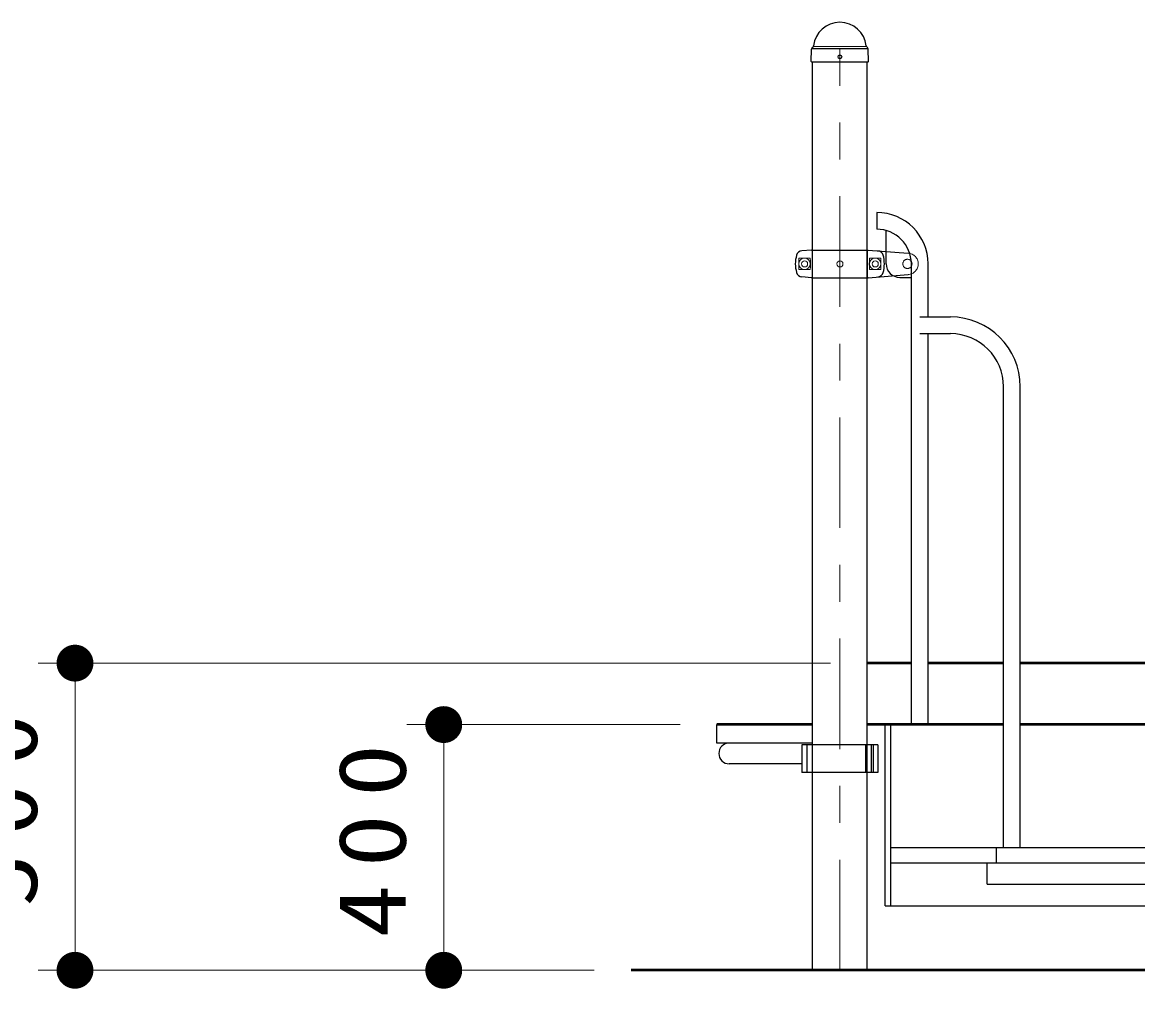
# Model space of a CAD drawing. Units: millimetres on the paper, scale 1:60. Extents: x -385 to 0, y -594 to 267.
# Drawn here: x -342.19 to -311.95, y -207.17 to -180.95 of the extents above; entities that cross this region are included whole.
import ezdxf

# ---------------------------------------------------------------- set-up
doc = ezdxf.new("R2010")
doc.units = ezdxf.units.MM
doc.linetypes.add('USER1', pattern=[4.5, 2.5, -2])
doc.linetypes.add('USER2', pattern=[6, 3, -1, 1, -1])
doc.layers.add('LY_1', color=7, linetype='Continuous', lineweight=25)
doc.styles.add('ＭＳ ゴシック', font='')
doc.styles.get('ＭＳ ゴシック').set_extended_font_data('MS Gothic')

# ---------------------------------------------------------------- blocks, each defined once
blk = doc.blocks.new('filled_dot')
at = {"color": 0, "linetype": 'Continuous', "lineweight": -2, "const_width": 1.25}
blk.add_lwpolyline([(-0.625, 0, 1), (0.625, 0, 1)], format="xyb", close=True, dxfattribs=at)

msp = doc.modelspace()

# ---------------------------------------------------------------- linework, layer by layer
at = {"layer": 'LY_1'}
for p, q in [((-320.796, -182.014), (-320.789, -181.683)), ((-320.769, -181.635), (-320.75, -181.617)), ((-319.275, -181.635), (-319.293, -181.617)), ((-319.248, -182.014), (-319.254, -181.683)), ((-320.788, -182.022), (-320.796, -182.014)), ((-320.788, -182.022), (-319.256, -182.022)), ((-320.764, -206.672), (-320.764, -182.022)), ((-319.279, -206.672), (-319.279, -182.022)), ((-319.248, -182.014), (-319.256, -182.022)), ((-319.023, -186.112), (-319.023, -186.566)), ((-318.764, -187.506), (-318.764, -186.602)), ((-320.789, -187.131), (-321.052, -187.154)), ((-320.789, -187.131), (-319.255, -187.131)), ((-319.255, -187.131), (-318.166, -187.215)), ((-318.083, -200.006), (-318.083, -187.506)), ((-317.63, -188.946), (-317.63, -187.506)), ((-319.255, -187.881), (-318.166, -187.797)), ((-320.789, -187.881), (-321.052, -187.858)), ((-320.789, -187.881), (-319.255, -187.881)), ((-318.398, -187.872), (-318.083, -187.872)), ((-317.857, -188.946), (-317.023, -188.946)), ((-317.857, -189.399), (-317.023, -189.399)), ((-317.63, -200.006), (-317.63, -189.399)), ((-315.583, -203.339), (-315.583, -190.839)), ((-315.13, -203.339), (-315.13, -190.839)), ((-323.355, -200.506), (-323.355, -200.006)), ((-318.795, -204.922), (-318.795, -200.006)), ((-318.637, -204.922), (-318.637, -200.006)), ((-320.764, -200.506), (-323.355, -200.506)), ((-318.992, -200.559), (-321.052, -200.559)), ((-321.052, -200.559), (-321.052, -201.309)), ((-320.914, -200.559), (-320.914, -201.309)), ((-319.326, -200.559), (-319.326, -201.309)), ((-319.17, -200.559), (-319.17, -201.309)), ((-319.121, -200.559), (-319.121, -201.309)), ((-318.992, -200.559), (-318.992, -201.309)), ((-321.052, -201.072), (-323.022, -201.072)), ((-318.992, -201.309), (-321.052, -201.309)), ((-318.637, -203.339), (-300.905, -203.339)), ((-315.772, -203.756), (-315.772, -203.339)), ((-318.637, -203.756), (-300.905, -203.756)), ((-316.026, -204.339), (-316.026, -203.756)), ((-316.026, -204.339), (-301.448, -204.339)), ((-318.795, -204.922), (-303.77, -204.922))]:
    msp.add_line(p, q, dxfattribs=at)
at = {"layer": 'LY_1', "lineweight": 13}
for p, q in [((-320.766, -181.664), (-319.277, -181.664)), ((-320.736, -181.606), (-319.31, -181.606)), ((-321.134, -187.66), (-321.134, -187.352)), ((-320.826, -187.352), (-321.134, -187.352)), ((-319.218, -187.352), (-318.909, -187.352)), ((-318.909, -187.66), (-318.909, -187.352)), ((-320.826, -187.66), (-321.134, -187.66)), ((-319.218, -187.66), (-318.909, -187.66)), ((-320.279, -198.339), (-341.764, -198.339)), ((-340.764, -206.672), (-340.764, -198.339)), ((-324.355, -200.006), (-331.764, -200.006)), ((-330.764, -206.672), (-330.764, -200.006)), ((-326.685, -206.672), (-341.764, -206.672)), ((-326.685, -206.672), (-331.764, -206.672))]:
    msp.add_line(p, q, dxfattribs=at)
at = {"layer": 'LY_1', "linetype": 'USER1', "lineweight": 13}
for p, q in [((-320.764, -181.672), (-319.28, -181.672)), ((-320.772, -187.147), (-320.772, -187.864)), ((-319.272, -187.147), (-319.272, -187.864))]:
    msp.add_line(p, q, dxfattribs=at)
at = {"layer": 'LY_1', "linetype": 'USER2', "lineweight": 13}
msp.add_line((-320.022, -206.672), (-320.022, -181.664), dxfattribs=at)
at = {"layer": 'LY_1', "lineweight": 50}
for p, q in [((-318.083, -198.339), (-319.279, -198.339)), ((-315.583, -198.339), (-317.63, -198.339)), ((-305.093, -198.339), (-315.13, -198.339)), ((-320.764, -200.006), (-323.355, -200.006)), ((-315.583, -200.006), (-319.279, -200.006)), ((-303.444, -200.006), (-315.13, -200.006)), ((-245.718, -206.672), (-325.685, -206.672))]:
    msp.add_line(p, q, dxfattribs=at)
at = {"layer": 'LY_1'}
msp.add_circle((-320.022, -181.889), 0.05, dxfattribs=at)
at = {"layer": 'LY_1', "lineweight": 13}
for centre, radius in [((-320.98, -187.506), 0.154), ((-320.98, -187.506), 0.0833), ((-320.022, -187.506), 0.0833), ((-319.064, -187.506), 0.154), ((-319.064, -187.506), 0.0833)]:
    msp.add_circle(centre, radius, dxfattribs=at)
at = {"layer": 'LY_1', "linetype": 'USER1', "lineweight": 13}
msp.add_circle((-318.189, -187.506), 0.125, dxfattribs=at)
at = {"layer": 'LY_1'}
for centre, radius, start, end in [((-320.022, -181.672), 0.72, 90, 173.3676), ((-320.022, -181.672), 0.72, 6.6324, 90), ((-320.719, -181.685), 0.07, 135, 178.996), ((-320.783, -181.584), 0.0467, 315, 353.3676), ((-319.26, -181.584), 0.0467, 186.6324, 225), ((-319.324, -181.685), 0.07, 1.0039, 45), ((-319.023, -187.506), 1.393, 0, 90), ((-319.023, -187.506), 0.94, 0, 90), ((-321.037, -187.32), 0.167, 95, 163.8038), ((-319.007, -187.317), 0.167, 16.4432, 85.5775), ((-320.397, -187.506), 0.833, 163.8038, 196.1962), ((-319.647, -187.506), 0.833, 343.5573, 16.4432), ((-318.398, -187.506), 0.367, 180, 270), ((-321.037, -187.692), 0.167, 196.1962, 265), ((-319.007, -187.694), 0.167, 274.4221, 343.5573), ((-317.023, -190.839), 1.893, 0, 90), ((-317.023, -190.839), 1.44, 0, 90), ((-323.022, -200.789), 0.283, 90, 270)]:
    msp.add_arc(centre, radius, start, end, dxfattribs=at)
at = {"layer": 'LY_1', "linetype": 'USER1', "lineweight": 13}
for centre, radius, start, end in [((-319.255, -187.147), 0.0167, 88.0111, 180), ((-318.189, -187.506), 0.292, 274.4221, 85.5775), ((-319.255, -187.864), 0.0167, 180, 270)]:
    msp.add_arc(centre, radius, start, end, dxfattribs=at)
at = {"layer": 'LY_1', "lineweight": 13}
for centre, start, end in [((-322.96, -187.506), 355.8705, 4.1295), ((-317.084, -187.506), 175.8705, 184.1295)]:
    msp.add_arc(centre, 2.139, start, end, dxfattribs=at)

# ---------------------------------------------------------------- block references
at = {"layer": 'LY_1', "lineweight": 13, "xscale": 0.4, "yscale": 0.4}
for p, rotation in [((-340.764, -198.339), 270), ((-330.764, -200.006), 270), ((-340.764, -206.672), 90), ((-330.764, -206.672), 90)]:
    msp.add_blockref('filled_dot', p, dxfattribs=dict(at, rotation=rotation))

# ---------------------------------------------------------------- texts
at = {"layer": 'LY_1', "char_height": 1.833, "attachment_point": 8, "rotation": 90, "style": 'ＭＳ ゴシック'}
for s, insert in [('\\T1.33;\\W1.15;500', (-341.764, -202.089)), ('\\T1.33;\\W1.15;400', (-331.764, -202.922))]:
    msp.add_mtext(s, dxfattribs=dict(at, insert=insert))

doc.saveas('drawing.dxf')
